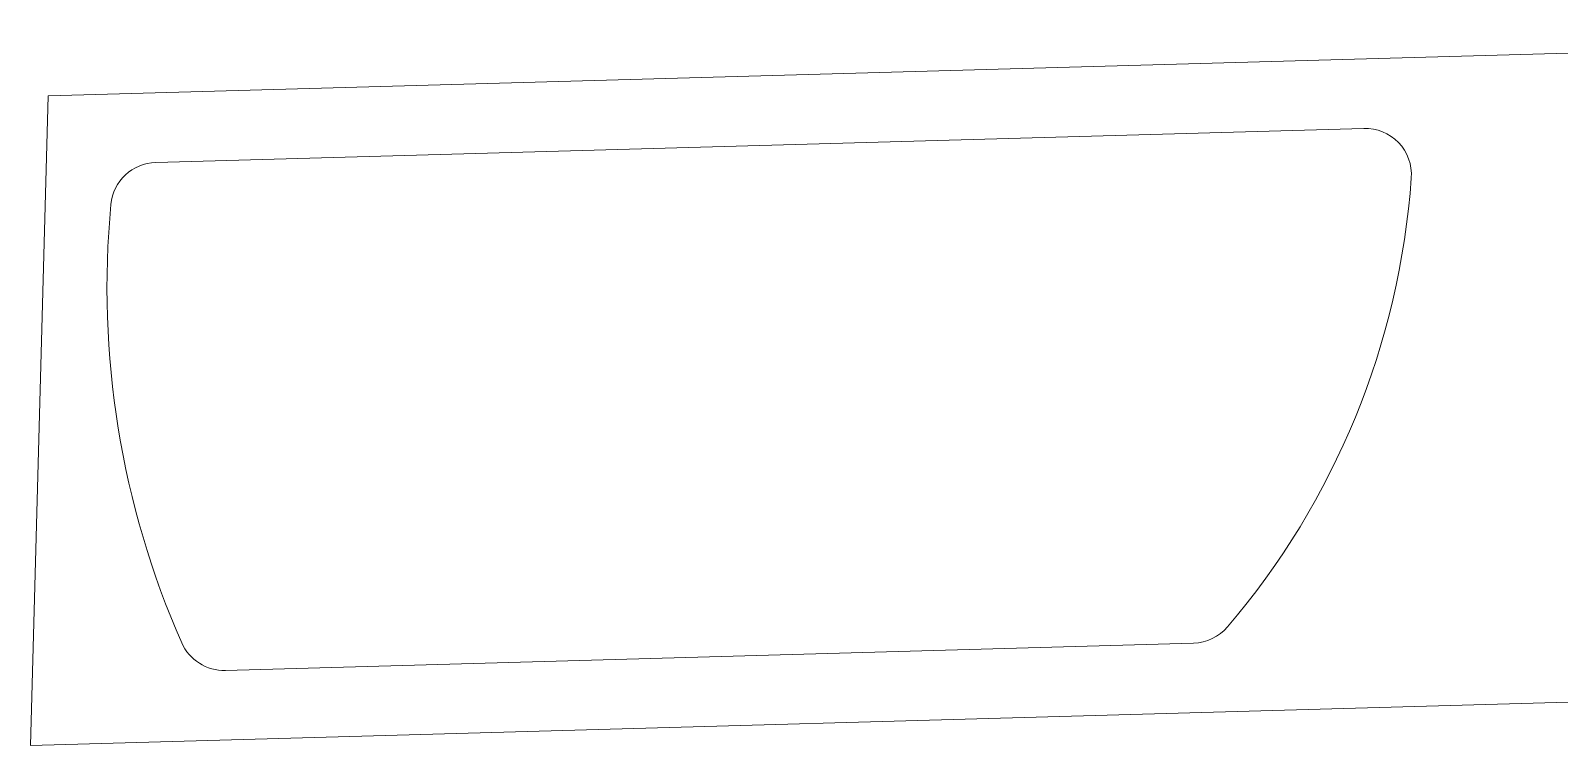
# Model space of a CAD drawing. Header units: millimetres. Extents: x 1593 to 2741, y -1858 to 567.
# Drawn here: x 2414.21 to 2447.19, y 23.23 to 38.65 of the extents above; entities that cross this region are included whole.
import ezdxf

# ---------------------------------------------------------------- set-up
doc = ezdxf.new("R2010")
doc.units = ezdxf.units.MM
doc.layers.add('CUTTING', color=5, linetype='Continuous')

msp = doc.modelspace()

# ---------------------------------------------------------------- linework, layer by layer
at = {"layer": 'CUTTING', "linetype": 'Continuous', "lineweight": 15}
for p, q in [((2414.59, 37.242), (2464.596, 38.653)), ((2414.212, 23.226), (2414.59, 37.242)), ((2416.913, 35.807), (2442.972, 36.542)), ((2439.302, 25.434), (2418.415, 24.845)), ((2464.218, 24.637), (2414.212, 23.226))]:
    msp.add_line(p, q, dxfattribs=at)
for centre, radius, start, end in [((2443, 35.543), 1, 355.9381, 91.6166), ((2416.941, 34.807), 1, 91.6166, 174.5478), ((2427.275, 36.659), 16.765, 319.5616, 355.9381), ((2434.85, 33.098), 18.99, 174.5478, 203.7778), ((2439.274, 26.434), 1, 271.6166, 319.5616), ((2418.387, 25.845), 1, 203.7778, 271.6166)]:
    msp.add_arc(centre, radius, start, end, dxfattribs=at)

doc.saveas('drawing.dxf')
